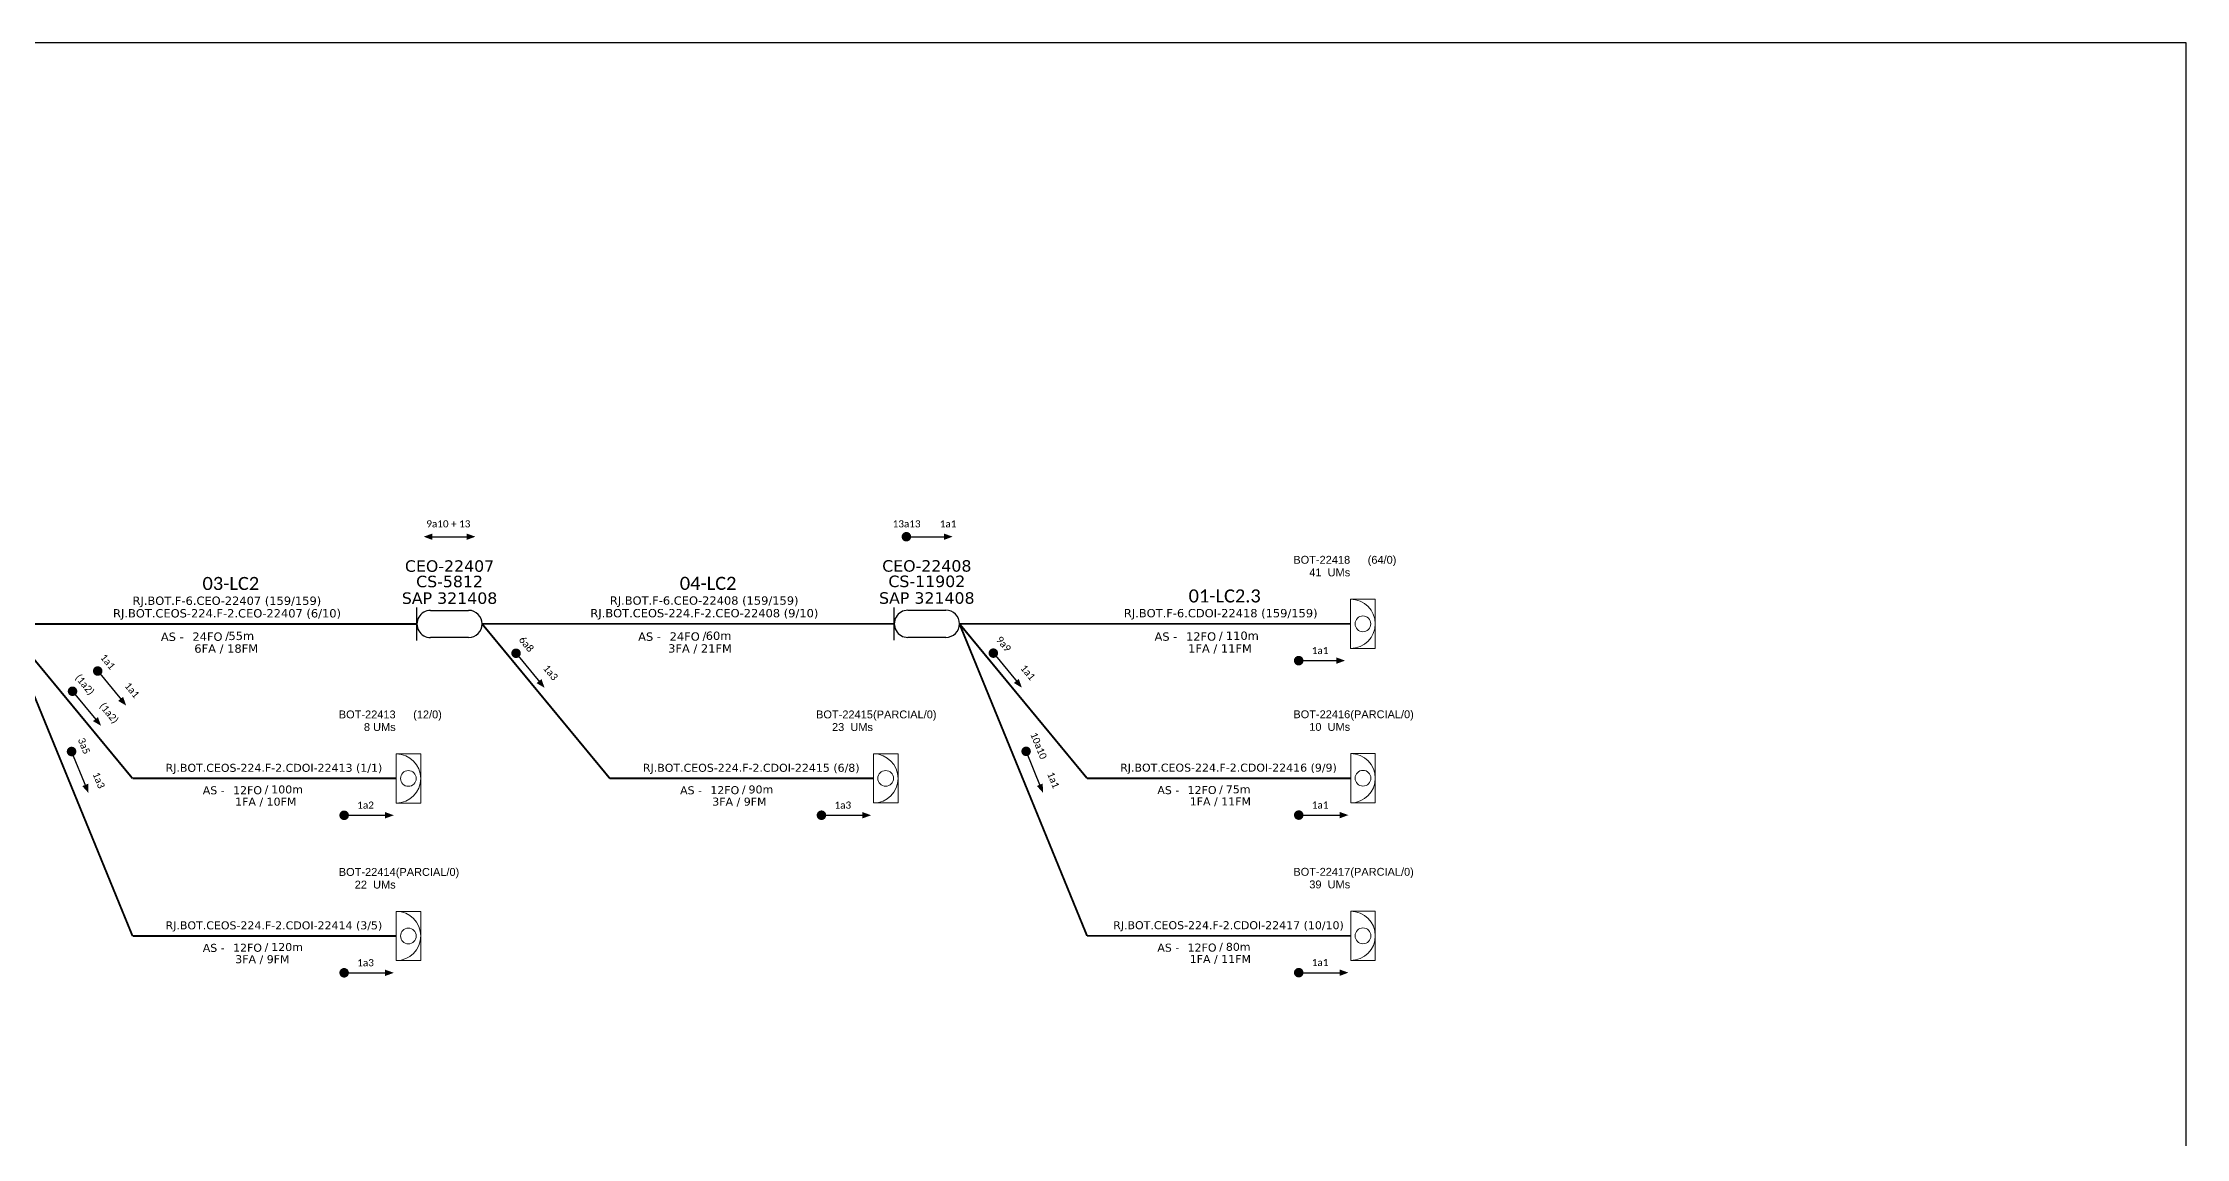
# Model space of a CAD drawing. Header units: millimetres. Extents: x 5545 to 6384, y -590 to 4.
# Drawn here: x 5933.9 to 6383.8, y -226 to 4.1 of the extents above; entities that cross this region are included whole.
import ezdxf
from ezdxf.enums import TextEntityAlignment as Align

# ---------------------------------------------------------------- set-up
doc = ezdxf.new("R2010")
doc.units = ezdxf.units.MM
for name, color, linetype, lineweight in [("20.0-LEGENDA DOS CDO'S", 1, 'Continuous', 0), ('20.1-CDO_INTERIOR', 1, 'Continuous', 0), ('40.1-ETIQUETAS', 1, 'Continuous', 20)]:
    doc.layers.add(name, color=color, linetype=linetype, lineweight=lineweight)
for name, color, linetype in [('20.4-CEOS', 1, 'Continuous'), ('CABO OPTICO EXISTENTE', 5, 'Continuous'), ('CAP a instalar', 1, 'Continuous'), ('CD de instalação futura', 8, 'Continuous'), ('SETA', 7, 'Continuous')]:
    doc.layers.add(name, color=color, linetype=linetype)
doc.styles.add('ARIAL', font='arial.ttf')
doc.styles.add('MtXpl_Calibri', font='CALIBRI.TTF')
doc.styles.add('siredit', font='verdana.ttf')
doc.linetypes.add('FENCELINE1', pattern='A,0.25,-0.1,[133,ltypeshp.shx,S=0.1,R=0,X=-0.1,Y=0],-0.1,1', length=1.45)

# ---------------------------------------------------------------- blocks, each defined once
blk = doc.blocks.new('CDOI_INT')
at = {"layer": '20.1-CDO_INTERIOR', "color": 0, "lineweight": 18}
blk.add_lwpolyline([(4.25, -4.25), (4.25, 4.25), (0, 4.25), (0, -4.25)], close=True, dxfattribs=at)
blk.add_circle((2.12, 0), 1.36, dxfattribs=at)
blk.add_arc((0, 0), 4.25, 270, 90, dxfattribs=at)
at = {"layer": "20.0-LEGENDA DOS CDO'S", "color": 0, "style": 'ARIAL'}
for tag, p in [('CDO_N', (-0.08, 10.38)), ('SPLITER_1', (21.18, 10.38)), ('SAP', (-0.08, 6.23)), ('SURVEY', (-0.08, 8.2)), ('SPLITER_2', (21.19, 8.68)), ('1:XX', (5.94, -2.22)), ('UMS', (5.94, -4.24))]:
    blk.add_attdef(tag, p, '', height=1.36, dxfattribs=at)
blk.add_attdef('FIBRAS_UTILIZADAS', text='', height=1.36, dxfattribs=at).set_placement((15.34, 10.38), align=Align.CENTER)
blk = doc.blocks.new('ETIQUETA_RS5F')
at = {"layer": '40.1-ETIQUETAS', "color": 0, "style": 'siredit'}
blk.add_text('/', height=1.5, dxfattribs=at).set_placement((1.55, -1.95), align=Align.MIDDLE_RIGHT)
for tag, p in [('ETIQUETA_R_PRIMARIA', (1.18, 4.1)), ('ETIQUETA_R_SECUNDARIA', (1.18, 2.1)), ('F_ATIVAS/F_MORTAS', (1.11, -4.24))]:
    blk.add_attdef(tag, text='', height=1.5, dxfattribs=at).set_placement(p, align=Align.MIDDLE_CENTER)
for tag, p in [('TIPO_CABO', (-6.62, -2.12)), ('CAP_CABO', (0.37, -2.09))]:
    blk.add_attdef(tag, text='', height=1.5, dxfattribs=at).set_placement(p, align=Align.MIDDLE_RIGHT)
blk.add_attdef('METROS', text='', height=1.5, dxfattribs=at).set_placement((2.11, -1.95), align=Align.MIDDLE_LEFT)
for tag, p in [('FUSÃO_1', (0.82, -8.39)), ('FUSÃO_2', (0.82, -10.6)), ('FUSÃO_3', (0.82, -12.93)), ('FUSÃO_4', (0.82, -15.14)), ('FUSÃO_5', (0.82, -17.16))]:
    blk.add_attdef(tag, text='', height=1.5, dxfattribs=at).set_placement(p, align=Align.CENTER)

msp = doc.modelspace()

# ---------------------------------------------------------------- linework, layer by layer
msp.add_lwpolyline([(5545.28, -589.87), (6383.85, -589.87), (6383.85, 4.13), (5545.28, 4.13), (5545.28, -589.87)])
for points, const_width in [([(6114.67, -99.62, 1), (6115.67, -99.62, 1)], 0.999), ([(6197.03, -125.65, 1), (6198.03, -125.65, 1)], 1)]:
    msp.add_lwpolyline(points, format="xyb", close=True, dxfattribs=dict(const_width=const_width))
at = {"color": 8, "const_width": 1}
for points in [[(6032.9, -123.71, 1), (6033.54, -124.48, 1)], [(6133.11, -123.68, 1), (6133.74, -124.45, 1)], [(5939.71, -144.27, 1), (5940.09, -145.2, 1)], [(6140.12, -144.24, 1), (6140.49, -145.16, 1)], [(5996.63, -158.13, 1), (5997.63, -158.13, 1)], [(6096.84, -158.12, 1), (6097.84, -158.12, 1)], [(6197.04, -158.09, 1), (6198.04, -158.09, 1)], [(5996.63, -191.22, 1), (5997.63, -191.22, 1)], [(6197.04, -191.19, 1), (6198.04, -191.19, 1)]]:
    msp.add_lwpolyline(points, format="xyb", close=True, dxfattribs=at)
at = {"color": 0, "const_width": 1}
for points in [[(5945.07, -127.44, 1), (5945.7, -128.21, 1)], [(5939.79, -131.69, 1), (5940.42, -132.46, 1)]]:
    msp.add_lwpolyline(points, format="xyb", close=True, dxfattribs=at)
at = {"layer": 'CAP a instalar', "color": 0, "linetype": 'Continuous'}
for p, q in [((6012.42, -121.38), (6012.42, -114.51)), ((6015.26, -115.1), (6023.25, -115.09)), ((6112.62, -121.35), (6112.62, -114.48)), ((6115.47, -115.07), (6123.46, -115.06)), ((6023.26, -120.79), (6015.26, -120.79)), ((6123.46, -120.76), (6115.47, -120.76))]:
    msp.add_line(p, q, dxfattribs=at)
at = {"layer": 'CAP a instalar', "color": 1, "linetype": 'FENCELINE1', "ltscale": 6, "const_width": 0.4}
for points in [[(5925.9, -117.94), (5952.7, -150.39)], [(5952.7, -150.39), (6008.04, -150.39)]]:
    msp.add_lwpolyline(points, dxfattribs=at)
at = {"layer": 'CAP a instalar', "color": 8, "linetype": 'FENCELINE1', "ltscale": 6, "const_width": 0.4}
for points in [[(5925.9, -117.95), (5952.7, -183.48)], [(6026.1, -117.94), (6052.9, -150.38)], [(6126.31, -117.91), (6153.1, -150.35)], [(6126.31, -117.91), (6153.1, -183.45)], [(6052.9, -150.38), (6108.24, -150.38)], [(6153.1, -150.35), (6208.44, -150.35)], [(5952.7, -183.48), (6008.04, -183.48)], [(6153.1, -183.45), (6208.44, -183.45)]]:
    msp.add_lwpolyline(points, dxfattribs=at)
at = {"layer": 'CAP a instalar', "color": 0, "linetype": 'FENCELINE1', "ltscale": 6, "const_width": 0.4}
for points in [[(5925.9, -117.95), (6012.42, -117.95)], [(6026.1, -117.91), (6112.62, -117.91)], [(6126.31, -117.91), (6208.44, -117.91)]]:
    msp.add_lwpolyline(points, dxfattribs=at)
at = {"layer": 'CAP a instalar', "color": 0, "linetype": 'Continuous'}
for centre, start_param, end_param in [((6015.26, -117.94), 6.283185, 9.424778), ((6023.26, -117.94), 3.141593, 6.283185), ((6115.47, -117.91), 6.283185, 9.424778), ((6123.46, -117.91), 3.141593, 6.283185)]:
    msp.add_ellipse(centre, major_axis=(0, 2.85), ratio=1, start_param=start_param, end_param=end_param, dxfattribs=at)
at = {"layer": 'SETA'}
for points in [[(6014.96, -99.63), (6023.55, -99.63)], [(6115.17, -99.62), (6123.75, -99.62)], [(6197.53, -125.65), (6206.13, -125.65)]]:
    msp.add_lwpolyline(points, dxfattribs=at)
at = {"layer": 'SETA', "color": 8}
for points in [[(6033.02, -123.85), (6038.48, -130.49)], [(6133.22, -123.82), (6138.68, -130.46)], [(5939.78, -144.44), (5943.02, -152.4)], [(6140.18, -144.4), (6143.42, -152.36)], [(5997.13, -158.13), (6005.73, -158.13)], [(6097.34, -158.12), (6105.93, -158.12)], [(6197.54, -158.09), (6206.14, -158.09)], [(5997.13, -191.22), (6005.73, -191.22)], [(6197.54, -191.19), (6206.14, -191.19)]]:
    msp.add_lwpolyline(points, dxfattribs=at)
at = {"layer": 'SETA', "color": 0}
for points in [[(5945.18, -127.57), (5950.64, -134.22)], [(5939.9, -131.82), (5945.36, -138.46)]]:
    msp.add_lwpolyline(points, dxfattribs=at)
at = {"layer": 'SETA'}
for points in [[(6015.65, -98.95), (6013.82, -99.61), (6015.65, -100.28)], [(6022.86, -98.95), (6024.69, -99.61), (6022.86, -100.28)], [(6123.06, -98.95), (6124.89, -99.61), (6123.06, -100.28)], [(6205.44, -124.97), (6207.27, -125.64), (6205.44, -126.31)]]:
    msp.add_solid(points, dxfattribs=at)
at = {"layer": 'SETA', "color": 8}
for points in [[(6038.56, -129.52), (6039.21, -131.36), (6037.53, -130.37)], [(6138.77, -129.49), (6139.41, -131.33), (6137.74, -130.34)], [(5943.39, -151.5), (5943.46, -153.45), (5942.15, -152)], [(6143.79, -151.47), (6143.87, -153.42), (6142.56, -151.97)], [(6005.73, -157.46), (6007.56, -158.13), (6005.73, -158.79)], [(6105.93, -157.46), (6107.77, -158.12), (6105.93, -158.79)], [(6206.14, -157.43), (6207.97, -158.09), (6206.14, -158.76)], [(6005.73, -190.56), (6007.56, -191.22), (6005.73, -191.89)], [(6206.14, -190.52), (6207.97, -191.19), (6206.14, -191.86)]]:
    msp.add_solid(points, dxfattribs=at)
at = {"layer": 'SETA', "color": 0}
for points in [[(5950.72, -133.25), (5951.37, -135.09), (5949.69, -134.1)], [(5945.44, -137.5), (5946.09, -139.34), (5944.41, -138.35)]]:
    msp.add_solid(points, dxfattribs=at)

# ---------------------------------------------------------------- block references
at = {"layer": 'CAP a instalar', "color": 0, "linetype": 'FENCELINE1', "ltscale": 7}
ref = msp.add_blockref('ETIQUETA_RS5F', (5971.16, -118.16), dxfattribs=dict(at, xscale=1.166399984999771, yscale=1.166399984999771, zscale=1.166399984999771))
ref.add_attrib('ETIQUETA_R_PRIMARIA', 'RJ.BOT.F-6.CEO-22407 (159/159)', dxfattribs={"layer": '40.1-ETIQUETAS', "color": 0, "height": 1.7496, "style": 'siredit'}).set_placement((5972.5, -113.06), align=Align.MIDDLE_CENTER)
ref.add_attrib('ETIQUETA_R_SECUNDARIA', 'RJ.BOT.CEOS-224.F-2.CEO-22407 (6/10)', dxfattribs={"layer": '40.1-ETIQUETAS', "color": 0, "height": 1.7496, "style": 'siredit'}).set_placement((5972.54, -115.7), align=Align.MIDDLE_CENTER)
ref.add_attrib('TIPO_CABO', 'AS -', dxfattribs={"layer": '40.1-ETIQUETAS', "color": 0, "height": 1.75, "style": 'siredit'}).set_placement((5963.45, -120.63), align=Align.MIDDLE_RIGHT)
ref.add_attrib('CAP_CABO', '24FO', dxfattribs={"layer": '40.1-ETIQUETAS', "color": 0, "height": 1.75, "style": 'siredit'}).set_placement((5971.59, -120.6), align=Align.MIDDLE_RIGHT)
ref.add_attrib('METROS', '55m', dxfattribs={"layer": '40.1-ETIQUETAS', "color": 0, "height": 1.75, "style": 'siredit'}).set_placement((5972.84, -120.44), align=Align.MIDDLE_LEFT)
ref.add_attrib('F_ATIVAS/F_MORTAS', '6FA / 18FM', dxfattribs={"layer": '40.1-ETIQUETAS', "color": 0, "height": 1.75, "style": 'siredit'}).set_placement((5972.37, -123.11), align=Align.MIDDLE_CENTER)
ref = msp.add_blockref('ETIQUETA_RS5F', (6071.37, -118.13), dxfattribs=dict(at, xscale=1.166399984999771, yscale=1.166399984999771, zscale=1.166399984999771))
ref.add_attrib('ETIQUETA_R_PRIMARIA', 'RJ.BOT.F-6.CEO-22408 (159/159)', dxfattribs={"layer": '40.1-ETIQUETAS', "color": 0, "height": 1.7496, "style": 'siredit'}).set_placement((6072.71, -113.02), align=Align.MIDDLE_CENTER)
ref.add_attrib('ETIQUETA_R_SECUNDARIA', 'RJ.BOT.CEOS-224.F-2.CEO-22408 (9/10)', dxfattribs={"layer": '40.1-ETIQUETAS', "color": 0, "height": 1.7496, "style": 'siredit'}).set_placement((6072.75, -115.67), align=Align.MIDDLE_CENTER)
ref.add_attrib('TIPO_CABO', 'AS -', dxfattribs={"layer": '40.1-ETIQUETAS', "color": 0, "height": 1.75, "style": 'siredit'}).set_placement((6063.65, -120.6), align=Align.MIDDLE_RIGHT)
ref.add_attrib('CAP_CABO', '24FO', dxfattribs={"layer": '40.1-ETIQUETAS', "color": 0, "height": 1.75, "style": 'siredit'}).set_placement((6071.79, -120.57), align=Align.MIDDLE_RIGHT)
ref.add_attrib('METROS', '60m', dxfattribs={"layer": '40.1-ETIQUETAS', "color": 0, "height": 1.75, "style": 'siredit'}).set_placement((6073.04, -120.41), align=Align.MIDDLE_LEFT)
ref.add_attrib('F_ATIVAS/F_MORTAS', '3FA / 21FM', dxfattribs={"layer": '40.1-ETIQUETAS', "color": 0, "height": 1.75, "style": 'siredit'}).set_placement((6071.84, -123.08), align=Align.MIDDLE_CENTER)
ref = msp.add_blockref('ETIQUETA_RS5F', (6179.78, -118.13), dxfattribs=dict(at, xscale=1.166399984998861, yscale=1.166399984998861, zscale=1.166399984998861))
ref.add_attrib('ETIQUETA_R_SECUNDARIA', 'RJ.BOT.F-6.CDOI-22418 (159/159)', dxfattribs={"layer": 'CABO OPTICO EXISTENTE', "color": 0, "height": 1.7496, "style": 'siredit'}).set_placement((6181.16, -115.67), align=Align.MIDDLE_CENTER)
ref.add_attrib('TIPO_CABO', 'AS -', dxfattribs={"layer": '40.1-ETIQUETAS', "color": 0, "height": 1.75, "style": 'siredit'}).set_placement((6172.06, -120.59), align=Align.MIDDLE_RIGHT)
ref.add_attrib('CAP_CABO', '12FO', dxfattribs={"layer": '40.1-ETIQUETAS', "color": 0, "height": 1.75, "style": 'siredit'}).set_placement((6180.2, -120.57), align=Align.MIDDLE_RIGHT)
ref.add_attrib('METROS', '110m', dxfattribs={"layer": '40.1-ETIQUETAS', "color": 0, "height": 1.75, "style": 'siredit'}).set_placement((6182.24, -120.4), align=Align.MIDDLE_LEFT)
ref.add_attrib('F_ATIVAS/F_MORTAS', '1FA / 11FM', dxfattribs={"layer": '40.1-ETIQUETAS', "color": 0, "height": 1.75, "style": 'siredit'}).set_placement((6181.01, -123.08), align=Align.MIDDLE_CENTER)
at = {"layer": 'CAP a instalar', "color": 1, "linetype": 'FENCELINE1', "ltscale": 7}
ref = msp.add_blockref('ETIQUETA_RS5F', (5979.47, -150.51), dxfattribs=dict(at, xscale=1.120210545592906, yscale=1.120210545592906, zscale=1.120210545592906))
ref.add_attrib('ETIQUETA_R_SECUNDARIA', 'RJ.BOT.CEOS-224.F-2.CDOI-22413 (1/1)', dxfattribs={"layer": 'CABO OPTICO EXISTENTE', "color": 0, "height": 1.6803, "style": 'siredit'}).set_placement((5982.38, -148.16), align=Align.MIDDLE_CENTER)
ref.add_attrib('TIPO_CABO', 'AS -', dxfattribs={"layer": '40.1-ETIQUETAS', "color": 0, "height": 1.68, "style": 'siredit'}).set_placement((5972.05, -152.88), align=Align.MIDDLE_RIGHT)
ref.add_attrib('CAP_CABO', '12FO', dxfattribs={"layer": '40.1-ETIQUETAS', "color": 0, "height": 1.68, "style": 'siredit'}).set_placement((5979.88, -152.86), align=Align.MIDDLE_RIGHT)
ref.add_attrib('METROS', '100m', dxfattribs={"layer": '40.1-ETIQUETAS', "color": 0, "height": 1.68, "style": 'siredit'}).set_placement((5981.83, -152.7), align=Align.MIDDLE_LEFT)
ref.add_attrib('F_ATIVAS/F_MORTAS', '1FA / 10FM', dxfattribs={"layer": '40.1-ETIQUETAS', "color": 0, "height": 1.68, "style": 'siredit'}).set_placement((5980.67, -155.27), align=Align.MIDDLE_CENTER)
at = {"layer": 'CAP a instalar', "color": 8, "linetype": 'FENCELINE1', "ltscale": 7}
ref = msp.add_blockref('ETIQUETA_RS5F', (6079.67, -150.51), dxfattribs=dict(at, xscale=1.120210545592906, yscale=1.120210545592906, zscale=1.120210545592906))
ref.add_attrib('ETIQUETA_R_SECUNDARIA', 'RJ.BOT.CEOS-224.F-2.CDOI-22415 (6/8)', dxfattribs={"layer": 'CABO OPTICO EXISTENTE', "color": 0, "height": 1.6803, "style": 'siredit'}).set_placement((6082.59, -148.15), align=Align.MIDDLE_CENTER)
ref.add_attrib('TIPO_CABO', 'AS -', dxfattribs={"layer": '40.1-ETIQUETAS', "color": 0, "height": 1.68, "style": 'siredit'}).set_placement((6072.26, -152.88), align=Align.MIDDLE_RIGHT)
ref.add_attrib('CAP_CABO', '12FO', dxfattribs={"layer": '40.1-ETIQUETAS', "color": 0, "height": 1.68, "style": 'siredit'}).set_placement((6080.08, -152.85), align=Align.MIDDLE_RIGHT)
ref.add_attrib('METROS', '90m', dxfattribs={"layer": '40.1-ETIQUETAS', "color": 0, "height": 1.68, "style": 'siredit'}).set_placement((6082.03, -152.7), align=Align.MIDDLE_LEFT)
ref.add_attrib('F_ATIVAS/F_MORTAS', '3FA / 9FM', dxfattribs={"layer": '40.1-ETIQUETAS', "color": 0, "height": 1.68, "style": 'siredit'}).set_placement((6080.11, -155.26), align=Align.MIDDLE_CENTER)
ref = msp.add_blockref('ETIQUETA_RS5F', (6179.87, -150.48), dxfattribs=dict(at, xscale=1.120210545592906, yscale=1.120210545592906, zscale=1.120210545592906))
ref.add_attrib('ETIQUETA_R_SECUNDARIA', 'RJ.BOT.CEOS-224.F-2.CDOI-22416 (9/9)', dxfattribs={"layer": 'CABO OPTICO EXISTENTE', "color": 0, "height": 1.6803, "style": 'siredit'}).set_placement((6182.79, -148.12), align=Align.MIDDLE_CENTER)
ref.add_attrib('TIPO_CABO', 'AS -', dxfattribs={"layer": '40.1-ETIQUETAS', "color": 0, "height": 1.68, "style": 'siredit'}).set_placement((6172.46, -152.85), align=Align.MIDDLE_RIGHT)
ref.add_attrib('CAP_CABO', '12FO', dxfattribs={"layer": '40.1-ETIQUETAS', "color": 0, "height": 1.68, "style": 'siredit'}).set_placement((6180.28, -152.82), align=Align.MIDDLE_RIGHT)
ref.add_attrib('METROS', '75m', dxfattribs={"layer": '40.1-ETIQUETAS', "color": 0, "height": 1.68, "style": 'siredit'}).set_placement((6182.24, -152.67), align=Align.MIDDLE_LEFT)
ref.add_attrib('F_ATIVAS/F_MORTAS', '1FA / 11FM', dxfattribs={"layer": '40.1-ETIQUETAS', "color": 0, "height": 1.68, "style": 'siredit'}).set_placement((6181.08, -155.23), align=Align.MIDDLE_CENTER)
ref = msp.add_blockref('ETIQUETA_RS5F', (5979.47, -183.61), dxfattribs=dict(at, xscale=1.120210545592906, yscale=1.120210545592906, zscale=1.120210545592906))
ref.add_attrib('ETIQUETA_R_SECUNDARIA', 'RJ.BOT.CEOS-224.F-2.CDOI-22414 (3/5)', dxfattribs={"layer": 'CABO OPTICO EXISTENTE', "color": 0, "height": 1.6803, "style": 'siredit'}).set_placement((5982.38, -181.25), align=Align.MIDDLE_CENTER)
ref.add_attrib('TIPO_CABO', 'AS -', dxfattribs={"layer": '40.1-ETIQUETAS', "color": 0, "height": 1.68, "style": 'siredit'}).set_placement((5972.05, -185.98), align=Align.MIDDLE_RIGHT)
ref.add_attrib('CAP_CABO', '12FO', dxfattribs={"layer": '40.1-ETIQUETAS', "color": 0, "height": 1.68, "style": 'siredit'}).set_placement((5979.88, -185.95), align=Align.MIDDLE_RIGHT)
ref.add_attrib('METROS', '120m', dxfattribs={"layer": '40.1-ETIQUETAS', "color": 0, "height": 1.68, "style": 'siredit'}).set_placement((5981.83, -185.8), align=Align.MIDDLE_LEFT)
ref.add_attrib('F_ATIVAS/F_MORTAS', '3FA / 9FM', dxfattribs={"layer": '40.1-ETIQUETAS', "color": 0, "height": 1.68, "style": 'siredit'}).set_placement((5979.96, -188.36), align=Align.MIDDLE_CENTER)
ref = msp.add_blockref('ETIQUETA_RS5F', (6179.87, -183.57), dxfattribs=dict(at, xscale=1.120210545592906, yscale=1.120210545592906, zscale=1.120210545592906))
ref.add_attrib('ETIQUETA_R_SECUNDARIA', 'RJ.BOT.CEOS-224.F-2.CDOI-22417 (10/10)', dxfattribs={"layer": 'CABO OPTICO EXISTENTE', "color": 0, "height": 1.6803, "style": 'siredit'}).set_placement((6182.79, -181.22), align=Align.MIDDLE_CENTER)
ref.add_attrib('TIPO_CABO', 'AS -', dxfattribs={"layer": '40.1-ETIQUETAS', "color": 0, "height": 1.68, "style": 'siredit'}).set_placement((6172.46, -185.94), align=Align.MIDDLE_RIGHT)
ref.add_attrib('CAP_CABO', '12FO', dxfattribs={"layer": '40.1-ETIQUETAS', "color": 0, "height": 1.68, "style": 'siredit'}).set_placement((6180.28, -185.92), align=Align.MIDDLE_RIGHT)
ref.add_attrib('METROS', '80m', dxfattribs={"layer": '40.1-ETIQUETAS', "color": 0, "height": 1.68, "style": 'siredit'}).set_placement((6182.24, -185.76), align=Align.MIDDLE_LEFT)
ref.add_attrib('F_ATIVAS/F_MORTAS', '1FA / 11FM', dxfattribs={"layer": '40.1-ETIQUETAS', "color": 0, "height": 1.68, "style": 'siredit'}).set_placement((6181.08, -188.33), align=Align.MIDDLE_CENTER)
at = {"layer": 'CD de instalação futura', "color": 0, "ltscale": 11}
ref = msp.add_blockref('CDOI_INT', (6208.44, -117.91), dxfattribs=dict(at, xscale=1.21541625498503, yscale=1.21541625498503, zscale=1.21541625498503))
ref.add_attrib('CDO_N', 'BOT-22418', dxfattribs={"layer": "20.0-LEGENDA DOS CDO'S", "color": 0, "height": 1.653, "style": 'ARIAL'}).set_placement((6208.34, -105.29), align=Align.RIGHT)
ref.add_attrib('FIBRAS_UTILIZADAS', '    (64/0)', dxfattribs={"layer": "20.0-LEGENDA DOS CDO'S", "color": 0, "height": 1.65, "style": 'ARIAL'}).set_placement((6213.75, -105.29), align=Align.CENTER)
ref.add_attrib('SURVEY', '41  UMs', dxfattribs={"layer": "20.0-LEGENDA DOS CDO'S", "color": 0, "height": 1.653, "style": 'ARIAL'}).set_placement((6208.35, -107.94), align=Align.RIGHT)
at = {"layer": 'CD de instalação futura', "color": 1, "ltscale": 11}
ref = msp.add_blockref('CDOI_INT', (6008.04, -150.39), dxfattribs=dict(at, xscale=1.21541625498503, yscale=1.21541625498503, zscale=1.21541625498503))
ref.add_attrib('CDO_N', 'BOT-22413', dxfattribs={"layer": "20.0-LEGENDA DOS CDO'S", "color": 0, "height": 1.653, "style": 'ARIAL'}).set_placement((6007.94, -137.77), align=Align.RIGHT)
ref.add_attrib('FIBRAS_UTILIZADAS', '    (12/0)', dxfattribs={"layer": "20.0-LEGENDA DOS CDO'S", "color": 0, "height": 1.65, "style": 'ARIAL'}).set_placement((6013.35, -137.77), align=Align.CENTER)
ref.add_attrib('SURVEY', '8 UMs', dxfattribs={"layer": "20.0-LEGENDA DOS CDO'S", "color": 0, "height": 1.653, "style": 'ARIAL'}).set_placement((6007.95, -140.42), align=Align.RIGHT)
at = {"layer": 'CD de instalação futura', "color": 8, "ltscale": 11}
ref = msp.add_blockref('CDOI_INT', (6108.25, -150.38), dxfattribs=dict(at, xscale=1.21541625498503, yscale=1.21541625498503, zscale=1.21541625498503))
ref.add_attrib('CDO_N', 'BOT-22415', dxfattribs={"layer": "20.0-LEGENDA DOS CDO'S", "color": 0, "height": 1.653, "style": 'ARIAL'}).set_placement((6108.14, -137.77), align=Align.RIGHT)
ref.add_attrib('FIBRAS_UTILIZADAS', '    (PARCIAL/0)', dxfattribs={"layer": "20.0-LEGENDA DOS CDO'S", "color": 0, "height": 1.65, "style": 'ARIAL'}).set_placement((6113.55, -137.77), align=Align.CENTER)
ref.add_attrib('SURVEY', '23  UMs', dxfattribs={"layer": "20.0-LEGENDA DOS CDO'S", "color": 0, "height": 1.653, "style": 'ARIAL'}).set_placement((6108.15, -140.42), align=Align.RIGHT)
ref = msp.add_blockref('CDOI_INT', (6208.45, -150.35), dxfattribs=dict(at, xscale=1.21541625498503, yscale=1.21541625498503, zscale=1.21541625498503))
ref.add_attrib('CDO_N', 'BOT-22416', dxfattribs={"layer": "20.0-LEGENDA DOS CDO'S", "color": 0, "height": 1.653, "style": 'ARIAL'}).set_placement((6208.35, -137.74), align=Align.RIGHT)
ref.add_attrib('FIBRAS_UTILIZADAS', '    (PARCIAL/0)', dxfattribs={"layer": "20.0-LEGENDA DOS CDO'S", "color": 0, "height": 1.65, "style": 'ARIAL'}).set_placement((6213.76, -137.74), align=Align.CENTER)
ref.add_attrib('SURVEY', '10  UMs', dxfattribs={"layer": "20.0-LEGENDA DOS CDO'S", "color": 0, "height": 1.653, "style": 'ARIAL'}).set_placement((6208.35, -140.39), align=Align.RIGHT)
ref = msp.add_blockref('CDOI_INT', (6008.04, -183.48), dxfattribs=dict(at, xscale=1.21541625498503, yscale=1.21541625498503, zscale=1.21541625498503))
ref.add_attrib('CDO_N', 'BOT-22414', dxfattribs={"layer": "20.0-LEGENDA DOS CDO'S", "color": 0, "height": 1.653, "style": 'ARIAL'}).set_placement((6007.94, -170.86), align=Align.RIGHT)
ref.add_attrib('FIBRAS_UTILIZADAS', '    (PARCIAL/0)', dxfattribs={"layer": "20.0-LEGENDA DOS CDO'S", "color": 0, "height": 1.65, "style": 'ARIAL'}).set_placement((6013.35, -170.86), align=Align.CENTER)
ref.add_attrib('SURVEY', '22  UMs', dxfattribs={"layer": "20.0-LEGENDA DOS CDO'S", "color": 0, "height": 1.653, "style": 'ARIAL'}).set_placement((6007.95, -173.52), align=Align.RIGHT)
ref = msp.add_blockref('CDOI_INT', (6208.45, -183.45), dxfattribs=dict(at, xscale=1.21541625498503, yscale=1.21541625498503, zscale=1.21541625498503))
ref.add_attrib('CDO_N', 'BOT-22417', dxfattribs={"layer": "20.0-LEGENDA DOS CDO'S", "color": 0, "height": 1.653, "style": 'ARIAL'}).set_placement((6208.35, -170.83), align=Align.RIGHT)
ref.add_attrib('FIBRAS_UTILIZADAS', '    (PARCIAL/0)', dxfattribs={"layer": "20.0-LEGENDA DOS CDO'S", "color": 0, "height": 1.65, "style": 'ARIAL'}).set_placement((6213.76, -170.83), align=Align.CENTER)
ref.add_attrib('SURVEY', '39  UMs', dxfattribs={"layer": "20.0-LEGENDA DOS CDO'S", "color": 0, "height": 1.653, "style": 'ARIAL'}).set_placement((6208.35, -173.48), align=Align.RIGHT)

# ---------------------------------------------------------------- texts
at = {"color": 1, "style": 'MtXpl_Calibri'}
for p in [(5945.83, -125), (5950.92, -130.97)]:
    msp.add_text('1a1', height=1.5, rotation=309.4148, dxfattribs=at).set_placement(p)
at = {"color": 3, "style": 'MtXpl_Calibri'}
for p in [(5940.55, -129.25), (5945.64, -135.22)]:
    msp.add_text('(1a2)', height=1.5, rotation=309.4148, dxfattribs=at).set_placement(p)
at = {"attachment_point": 5}
for s, insert, char_height, width in [('\\C7;\\fCalibri|b0|i0|c0|p34;9a10 + 13', (6019.01, -96.92), 1.4978, 25.3213), ('\\C7;\\fCalibri|b0|i0|c0|p34;13a13', (6115.22, -96.92), 1.4978, 25.3213), ('\\C7;\\fCalibri|b0|i0|c0|p34;1a1', (6123.93, -96.92), 1.4978, 25.3213), ('\\C3;\\fCalibri|b0|i0|c0|p34;03-LC2', (5973.34, -109.45), 2.7432, 40.9104), ('\\C3;\\fCalibri|b0|i0|c0|p34;04-LC2', (6073.54, -109.42), 2.7432, 40.9104), ('\\C3;\\fCalibri|b0|i0|c0|p34;01-LC2.3', (6181.99, -112.07), 2.7432, 40.9104), ('\\C7;\\fCalibri|b0|i0|c0|p34;1a1', (6202.03, -123.53), 1.5, 25.3588)]:
    msp.add_mtext(s, dxfattribs=dict(at, insert=insert, char_height=char_height, width=width))
at = {"char_height": 1.5, "width": 25.3588, "attachment_point": 5}
for s, insert, rotation in [('\\C8;\\fCalibri|b0|i0|c0|p34;6a8', (6035.39, -122.19), 309.4148), ('\\C8;\\fCalibri|b0|i0|c0|p34;9a9', (6135.59, -122.16), 309.4148), ('\\C8;\\fCalibri|b0|i0|c0|p34;1a3', (6040.47, -128.16), 309.4148), ('\\C8;\\fCalibri|b0|i0|c0|p34;1a1', (6140.68, -128.13), 309.4148), ('\\C8;\\fCalibri|b0|i0|c0|p34;3a5', (5942.53, -143.56), 292.1571), ('\\C8;\\fCalibri|b0|i0|c0|p34;10a10', (6142.94, -143.52), 292.1571), ('\\C8;\\fCalibri|b0|i0|c0|p34;1a3', (5945.62, -150.77), 292.1571), ('\\C8;\\fCalibri|b0|i0|c0|p34;1a1', (6146.02, -150.73), 292.1571)]:
    msp.add_mtext(s, dxfattribs=dict(at, insert=insert, rotation=rotation))
at = {"color": 8, "char_height": 1.5, "width": 25.3588, "attachment_point": 5}
for s, insert in [('\\fCalibri|b0|i0|c0|p34;1a2', (6001.63, -156)), ('\\fCalibri|b0|i0|c0|p34;1a3', (6101.83, -156)), ('\\fCalibri|b0|i0|c0|p34;1a1', (6202.03, -155.97)), ('\\fCalibri|b0|i0|c0|p34;1a3', (6001.63, -189.1)), ('\\fCalibri|b0|i0|c0|p34;1a1', (6202.03, -189.06))]:
    msp.add_mtext(s, dxfattribs=dict(at, insert=insert))
at = {"layer": '20.4-CEOS', "color": 7, "style": 'siredit'}
for s, p in [('CEO-22407', (6019.26, -104.57)), ('CS-5812', (6019.26, -107.81)), ('CEO-22408', (6119.46, -104.54)), ('CS-11902', (6119.46, -107.78)), ('SAP 321408', (6019.26, -111.31)), ('SAP 321408', (6119.46, -111.28))]:
    msp.add_text(s, height=2.413, rotation=0.0129, dxfattribs=at).set_placement(p, align=Align.TOP_CENTER)

doc.saveas('drawing.dxf')
